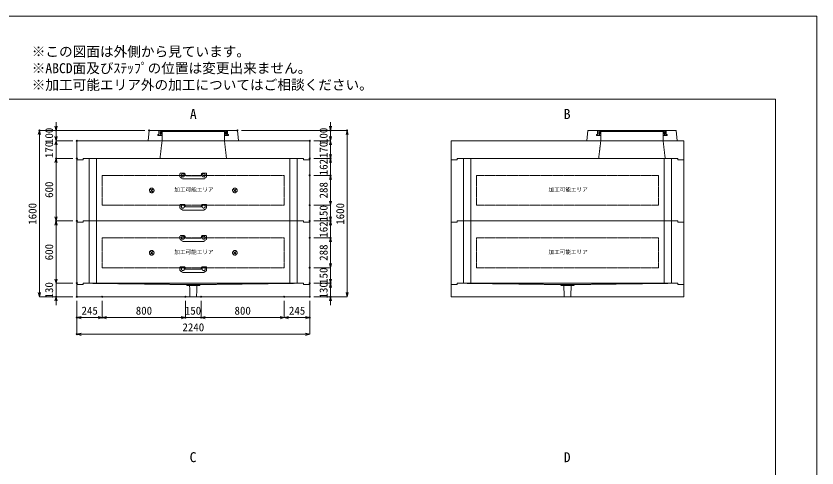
# Model space of a CAD drawing. Units: millimetres, scale not verified. Extents: x -5940 to 5940, y -4200 to 4200.
# Drawn here: x -1765 to 5940, y -146 to 4200 of the extents above; entities that cross this region are included whole.
import ezdxf
from ezdxf.enums import TextEntityAlignment as Align

# ---------------------------------------------------------------- set-up
doc = ezdxf.new("R2010")
doc.units = ezdxf.units.MM
doc.header["$LTSCALE"] = 20
doc.header["$PDMODE"] = 32
doc.header["$PDSIZE"] = 10
doc.linetypes.add('LONG_DASHED1', pattern=[7, 6, -1])
doc.linetypes.add('LONG_DOUBLE_CHAIN', pattern=[21.8, 18, -1, 0.6, -0.6, 0.6, -1])
for name, color, linetype, lineweight in [('0-0_D-TTL', 7, 'Continuous', 9), ('0-1_Defpoints', 7, 'Continuous', 9), ('0-3_D-TTL-TXT', 7, 'Continuous', 9), ('0-4_D-STR-TXT', 7, 'Continuous', 9), ('0-5_D-STR-DIM', 3, 'Continuous', 9), ('0-6_0', 7, 'Continuous', 9), ('0-7_D-STR', 7, 'Continuous', 9), ('0-9_D-STR-STR4', 134, 'LONG_DASHED1', 9), ('0-A_D-STR-STR3', 2, 'LONG_DASHED1', 9), ('0-B_D-STR-STR5', 1, 'LONG_DOUBLE_CHAIN', 9)]:
    doc.layers.add(name, color=color, linetype=linetype, lineweight=lineweight)
doc.styles.add('ＭＳ ゴシック', font='')
doc.styles.get('ＭＳ ゴシック').set_extended_font_data('MS Gothic')

# ---------------------------------------------------------------- blocks, each defined once
blk = doc.blocks.new('A$C4DE05FD1')
at = {"layer": '0-0_D-TTL', "color": 134}
for p, q in [((4000, 76000), (114800, 76000)), ((114800, 76000), (114800, 4000))]:
    blk.add_line(p, q, dxfattribs=at)
at = {"layer": '0-1_Defpoints', "color": 134}
for p, q in [((0, 84000), (118800, 84000)), ((118800, 84000), (118800, 0))]:
    blk.add_line(p, q, dxfattribs=at)
at = {"layer": '0-3_D-TTL-TXT', "style": 'ＭＳ ゴシック'}
for s, p in [('※この図面は外側から見ています。', (43260.9, 79815.7)), ('※ABCD面及びｽﾃｯﾌﾟの位置は変更出来ません。', (43260.9, 78215.7)), ('※加工可能エリア外の加工についてはご相談ください。', (43260.9, 76615.7))]:
    blk.add_text(s, height=962.2, dxfattribs=at).set_placement(p, align=Align.BOTTOM_LEFT)
blk = doc.blocks.new('_Open30')
at = {"layer": '0-6_0'}
blk.add_line((0, 0), (-20, 0), dxfattribs=at)
blk.add_lwpolyline([(-20, 5.36), (0, 0), (-20, -5.36)], dxfattribs=at)
blk = doc.blocks.new('A$C31CA379A')
at = {"layer": '0-4_D-STR-TXT', "style": 'ＭＳ ゴシック'}
for s, p in [('A', (-325.9, -2190.5)), ('B', (35638.6, -2190.5)), ('C', (-351.4, -35190.5)), ('D', (35638.6, -35190.5))]:
    blk.add_text(s, height=962.2, dxfattribs=at).set_placement(p, align=Align.BOTTOM_LEFT)
blk = doc.blocks.new('A$C17EB7B83')
at = {"layer": '0-7_D-STR'}
for p, q in [((-22400, 3400), (22400, 3400)), ((-22400, 3400), (-22400, -240)), ((22400, 3400), (22400, -240)), ((-21200, 0), (21200, 0))]:
    blk.add_line(p, q, dxfattribs=at)
at = {"layer": '0-7_D-STR', "linetype": 'LONG_DASHED1'}
for p, q in [((-6000, 3400), (-6400, 0)), ((6000, 3400), (6400, 0))]:
    blk.add_line(p, q, dxfattribs=at)
at = {"layer": '0-7_D-STR'}
for points in [[(-22400, -240), (-21200, -240), (-21200, 0)], [(22400, -240), (21200, -240), (21200, 0)]]:
    blk.add_lwpolyline(points, dxfattribs=at)
blk = doc.blocks.new('A$C576B1677')
at = {"layer": '0-7_D-STR'}
for p, q in [((-22400, 3400), (22400, 3400)), ((-22400, 3400), (-22400, -240)), ((22400, 3400), (22400, -240)), ((-21200, 0), (21200, 0))]:
    blk.add_line(p, q, dxfattribs=at)
at = {"layer": '0-7_D-STR', "linetype": 'LONG_DASHED1'}
for p, q in [((6400, 3400), (6000, 0)), ((18400, 3400), (18800, 0))]:
    blk.add_line(p, q, dxfattribs=at)
at = {"layer": '0-7_D-STR'}
for points in [[(-22400, -240), (-21200, -240), (-21200, 0)], [(22400, -240), (21200, -240), (21200, 0)]]:
    blk.add_lwpolyline(points, dxfattribs=at)
blk = doc.blocks.new('A$C019679C0')
at = {"layer": '0-7_D-STR'}
for p, q in [((-8700, 0), (-8500, 2000)), ((8500, 2000), (-8500, 2000)), ((8700, 0), (8500, 2000)), ((-8700, 0), (8700, 0))]:
    blk.add_line(p, q, dxfattribs=at)
at = {"layer": '0-7_D-STR', "linetype": 'LONG_DASHED1'}
for p, q in [((-6000, 0), (-6000, 1800)), ((6000, 1800), (6000, 0))]:
    blk.add_line(p, q, dxfattribs=at)
at = {"layer": '0-9_D-STR-STR4'}
for points in [[(-6600, 2000), (-6600, 1200), (-6800, 1200), (-6800, 1000), (-6000, 1000)], [(-6000, 1800), (-6200, 1800), (-6200, 1200), (-6400, 1200), (-6400, 2000)], [(-6000, 1800), (6000, 1800), (6200, 1800)], [(6600, 2000), (6600, 1200), (6800, 1200), (6800, 1000), (6000, 1000)], [(6200, 1800), (6200, 1200), (6400, 1200), (6400, 2000)]]:
    blk.add_lwpolyline(points, dxfattribs=at)
blk = doc.blocks.new('A$C539D7795')
at = {"layer": '0-7_D-STR'}
for p, q in [((-21200, -240), (-21200, 0)), ((21200, 0), (-21200, 0)), ((-22400, -240), (-21200, -240)), ((22400, -240), (22400, -2600))]:
    blk.add_line(p, q, dxfattribs=at)
at = {"layer": '0-7_D-STR', "linetype": 'LONG_DASHED1'}
for p, q in [((-1400, -240), (-20000, 0)), ((1400, -240), (20000, 0)), ((-1200, -420), (-1400, -240)), ((1400, -240), (-1400, -240)), ((1200, -420), (-1200, -420)), ((-635.4, -2600), (-705, -420)), ((635.4, -2600), (705, -420)), ((1200, -420), (1400, -240))]:
    blk.add_line(p, q, dxfattribs=at)
at = {"layer": '0-7_D-STR'}
for points in [[(22400, -240), (21200, -240), (21200, 0)], [(-22400, -240), (-22400, -2600), (22400, -2600)]]:
    blk.add_lwpolyline(points, dxfattribs=at)
blk = doc.blocks.new('A$C27844A11')
at = {"layer": '0-A_D-STR-STR3'}
for p, q in [((-2560, 1000), (-2560, 453.5)), ((-2515.5, 370.3), (-2060.4, 33.6)), ((-2460, 1100), (-1758.4, 1100)), ((1949.4, 0), (-1949.4, 0)), ((-1559.2, 917.4), (-1542, 721.3)), ((1442.4, 630), (-1442.4, 630)), ((1559.2, 917.4), (1542, 721.3)), ((2460, 1100), (1758.4, 1100)), ((2515.5, 370.3), (2060.4, 33.6)), ((2560, 1000), (2560, 453.5))]:
    blk.add_line(p, q, dxfattribs=at)
for centre in [(-2000, 700), (2000, 700)]:
    blk.add_circle(centre, 300, dxfattribs=at)
for centre, radius, start, end in [((-2460, 1000), 100, 90, 180), ((-2460, 453.5), 100, 180, 236.30993), ((-1949.4, 200), 200, 236.30993, 270), ((-1758.4, 900), 200, 5, 90), ((-1442.4, 730), 100, 185, 270), ((1442.4, 730), 100, 270, 355), ((1758.4, 900), 200, 90, 175), ((1949.4, 200), 200, 270, 303.69007), ((2460, 1000), 100, 0, 90), ((2460, 453.5), 100, 303.69007, 0)]:
    blk.add_arc(centre, radius, start, end, dxfattribs=at)
blk = doc.blocks.new('A$C35201968')
at = {"layer": '0-7_D-STR'}
for p, q in [((-21200, 0), (21200, 0)), ((-22400, -240), (-22400, -12240)), ((22400, -240), (22400, -12240)), ((-21200, -12000), (21200, -12000))]:
    blk.add_line(p, q, dxfattribs=at)
at = {"layer": '0-7_D-STR', "linetype": 'LONG_DASHED1'}
for p, q in [((-20000, -12000), (-20000, 0)), ((-18600, -12000), (-18600, 0)), ((18600, -12000), (18600, 0)), ((20000, -12000), (20000, 0))]:
    blk.add_line(p, q, dxfattribs=at)
at = {"layer": '0-7_D-STR'}
for points in [[(-22400, -240), (-21200, -240), (-21200, 0)], [(22400, -240), (21200, -240), (21200, 0)], [(-22400, -12240), (-21200, -12240), (-21200, -12000)], [(22400, -12240), (21200, -12240), (21200, -12000)]]:
    blk.add_lwpolyline(points, dxfattribs=at)
at = {"layer": '0-B_D-STR-STR5'}
for p, q in [((17500, -3240), (17500, -9000)), ((17500, -9000), (-17500, -9000))]:
    blk.add_line(p, q, dxfattribs=at)
blk.add_lwpolyline([(17500, -3240), (-17500, -3240), (-17500, -9000)], dxfattribs=at)
blk = doc.blocks.new('A$C1C640AAB')
at = {"layer": '0-B_D-STR-STR5'}
for p, q in [((-318.2, -318.2), (318.2, 318.2)), ((-318.2, 318.2), (318.2, -318.2))]:
    blk.add_line(p, q, dxfattribs=at)
blk.add_circle((0, 0), 450, dxfattribs=at)
blk = doc.blocks.new('A$Cf0885e65')
at = {"layer": '0-7_D-STR'}
blk.add_blockref('A$C35201968', (0, 0), dxfattribs=at)
at = {"layer": '0-B_D-STR-STR5'}
for p in [(-8000, -6140), (8000, -6140)]:
    blk.add_blockref('A$C1C640AAB', p, dxfattribs=at)

msp = doc.modelspace()

# ---------------------------------------------------------------- linework, layer by layer
at = {"layer": '0-1_Defpoints'}
for p in [(-1540, 3100), (-1380, 3100), (-485, 3100), (365, 3100), (1260, 3100), (1420, 3100), (-1180, 3000), (1060, 3000), (-1380, 2830), (-1180, 2830), (1060, 2830), (1260, 2830), (1060, 2668), (1260, 2668), (1060, 2380), (-1380, 2230), (-1180, 2230), (1060, 2230), (1260, 2230), (1060, 2068), (1260, 2068), (1060, 1780), (-1180, 1630), (1060, 1630), (1260, 1630), (-1380, 1500), (-1180, 1500), (-1180, 1500), (-935, 1500), (-135, 1500), (15, 1500), (815, 1500), (1060, 1500), (1060, 1500), (1260, 1500), (-1180, 1300), (-935, 1300), (-135, 1300), (15, 1300), (1060, 1300), (-1180, 1140)]:
    msp.add_point(p, dxfattribs=at)
at = {"layer": '0-5_D-STR-DIM'}
for p, q in [((-1380, 3140), (-1380, 3180)), ((1260, 3140), (1260, 3180)), ((-525, 3100), (-1540, 3100)), ((-525, 3100), (-1380, 3100)), ((-1380, 3000), (-1380, 3100)), ((405, 3100), (1260, 3100)), ((405, 3100), (1420, 3100)), ((1260, 3000), (1260, 3100)), ((-1540, 1540), (-1540, 3060)), ((-1380, 3040), (-1380, 3080)), ((1260, 3040), (1260, 3080)), ((1420, 1540), (1420, 3060)), ((-1220, 3000), (-1380, 3000)), ((-1380, 3000), (-1380, 2830)), ((-1220, 3000), (-1380, 3000)), ((-1380, 2960), (-1380, 2920)), ((1100, 3000), (1260, 3000)), ((1100, 3000), (1260, 3000)), ((1260, 3000), (1260, 2830)), ((1260, 2960), (1260, 2920)), ((1260, 2870), (1260, 2910)), ((-1220, 2830), (-1380, 2830)), ((-1220, 2830), (-1380, 2830)), ((-1380, 2790), (-1380, 2750)), ((-1380, 2270), (-1380, 2790)), ((1100, 2830), (1260, 2830)), ((1100, 2830), (1260, 2830)), ((1260, 2668), (1260, 2830)), ((1260, 2790), (1260, 2750)), ((1100, 2668), (1260, 2668)), ((1100, 2668), (1260, 2668)), ((1260, 2628), (1260, 2588)), ((1260, 2420), (1260, 2628)), ((1260, 2420), (1260, 2460)), ((1100, 2380), (1260, 2380)), ((1100, 2380), (1260, 2380)), ((1260, 2380), (1260, 2230)), ((1260, 2270), (1260, 2310)), ((-1220, 2230), (-1380, 2230)), ((-1220, 2230), (-1380, 2230)), ((-1380, 1670), (-1380, 2190)), ((1100, 2230), (1260, 2230)), ((1100, 2230), (1260, 2230)), ((1260, 2068), (1260, 2230)), ((1260, 2190), (1260, 2150)), ((1100, 2068), (1260, 2068)), ((1100, 2068), (1260, 2068)), ((1260, 1820), (1260, 2028)), ((1260, 2028), (1260, 1988)), ((1260, 1820), (1260, 1860)), ((1100, 1780), (1260, 1780)), ((1100, 1780), (1260, 1780)), ((1260, 1780), (1260, 1630)), ((-1380, 1670), (-1380, 1710)), ((1260, 1670), (1260, 1710)), ((-1220, 1630), (-1380, 1630)), ((-1220, 1630), (-1380, 1630)), ((-1380, 1630), (-1380, 1500)), ((1100, 1630), (1260, 1630)), ((1100, 1630), (1260, 1630)), ((1260, 1630), (1260, 1500)), ((1260, 1590), (1260, 1550)), ((-1220, 1500), (-1540, 1500)), ((-1220, 1500), (-1380, 1500)), ((1100, 1500), (1260, 1500)), ((1100, 1500), (1420, 1500)), ((-1380, 1460), (-1380, 1420)), ((-1180, 1460), (-1180, 1140)), ((-1180, 1460), (-1180, 1300)), ((-935, 1460), (-935, 1300)), ((-935, 1460), (-935, 1300)), ((-135, 1460), (-135, 1300)), ((-135, 1460), (-135, 1300)), ((15, 1460), (15, 1300)), ((15, 1460), (15, 1300)), ((815, 1460), (815, 1300)), ((815, 1460), (815, 1300)), ((1060, 1460), (1060, 1300)), ((1060, 1460), (1060, 1140)), ((1260, 1460), (1260, 1420)), ((-975, 1300), (-1140, 1300)), ((-175, 1300), (-895, 1300)), ((-175, 1300), (-215, 1300)), ((15, 1300), (-135, 1300)), ((775, 1300), (55, 1300)), ((55, 1300), (95, 1300)), ((855, 1300), (1020, 1300)), ((1020, 1140), (-1140, 1140))]:
    msp.add_line(p, q, dxfattribs=at)

# ---------------------------------------------------------------- block references
at = {"layer": '0-0_D-TTL', "xscale": 0.1, "yscale": 0.1}
msp.add_blockref('A$C4DE05FD1', (-5940, -4200), dxfattribs=at)
at = {"layer": '0-4_D-STR-TXT', "xscale": 0.1, "yscale": 0.1}
msp.add_blockref('A$C31CA379A', (-60, 3400), dxfattribs=at)
at = {"layer": '0-5_D-STR-DIM', "xscale": 2, "yscale": 2}
for p, rotation in [((-1540, 3100), 90), ((-1380, 3100), 270), ((1260, 3100), 270), ((1420, 3100), 90), ((-1380, 3000), 270), ((1260, 3000), 270), ((-1380, 3000), 90), ((1260, 3000), 90), ((1260, 2830), 270), ((-1380, 2830), 90), ((-1380, 2830), 90), ((1260, 2830), 90), ((1260, 2668), 90), ((1260, 2668), 90), ((1260, 2380), 270), ((1260, 2380), 270), ((-1380, 2230), 270), ((1260, 2230), 270), ((-1380, 2230), 90), ((1260, 2230), 90), ((1260, 2068), 90), ((1260, 2068), 90), ((1260, 1780), 270), ((1260, 1780), 270), ((-1380, 1630), 270), ((-1380, 1630), 270), ((1260, 1630), 270), ((1260, 1630), 90), ((-1540, 1500), 270), ((-1380, 1500), 90), ((1260, 1500), 90), ((1420, 1500), 270), ((-1180, 1300), 180), ((-935, 1300), 180), ((15, 1300), 180), ((15, 1300), 180), ((815, 1300), 180), ((-1180, 1140), 180)]:
    msp.add_blockref('_Open30', p, dxfattribs=dict(at, rotation=rotation))
at = {"layer": '0-5_D-STR-DIM'}
for name, p, xscale, yscale in [('A$C539D7795', (-60, 1630), 0.05, 0.05), ('A$C539D7795', (3540, 1630), 0.05, 0.05), ('_Open30', (-935, 1300), 2, 2), ('_Open30', (-135, 1300), 2, 2), ('_Open30', (-135, 1300), 2, 2), ('_Open30', (815, 1300), 2, 2), ('_Open30', (1060, 1300), 2, 2), ('_Open30', (1060, 1140), 2, 2)]:
    msp.add_blockref(name, p, dxfattribs=dict(at, xscale=xscale, yscale=yscale))
at = {"layer": '0-7_D-STR', "xscale": 0.05, "yscale": 0.05}
for name, p in [('A$C019679C0', (-60, 3000)), ('A$C019679C0', (4160, 3000)), ('A$C17EB7B83', (-60, 2830)), ('A$C576B1677', (3540, 2830)), ('A$Cf0885e65', (-60, 2830)), ('A$C35201968', (3540, 2830)), ('A$Cf0885e65', (-60, 2230)), ('A$C35201968', (3540, 2230))]:
    msp.add_blockref(name, p, dxfattribs=at)
at = {"layer": '0-A_D-STR-STR3', "xscale": 0.05, "yscale": 0.05}
for p in [(-60, 2633), (-60, 2333), (-60, 2033), (-60, 1733)]:
    msp.add_blockref('A$C27844A11', p, dxfattribs=at)

# ---------------------------------------------------------------- texts
at = {"layer": '0-5_D-STR-DIM', "style": 'ＭＳ ゴシック'}
for s, p in [('100', (-1385.2, 2968.96)), ('100', (1254.8, 2968.96)), ('170', (-1385.2, 2833.96)), ('170', (1254.8, 2833.96)), ('162', (1254.8, 2668.8)), ('600', (-1385.2, 2451.2)), ('288', (1254.8, 2446.2)), ('1600', (-1545.2, 2192.96)), ('1600', (1414.8, 2192.96)), ('150', (1254.8, 2223.96)), ('162', (1254.8, 2068.8)), ('600', (-1385.2, 1851.2)), ('288', (1254.8, 1846.2)), ('150', (1254.8, 1623.96)), ('130', (-1385.2, 1483.96)), ('130', (1254.8, 1483.96))]:
    msp.add_text(s, height=76.98, rotation=90, dxfattribs=at).set_placement(p, align=Align.BOTTOM_LEFT)
for s, p in [('245', (-1134.86, 1305.2)), ('800', (-613.2, 1305.2)), ('150', (-141.04, 1305.2)), ('800', (336.8, 1305.2)), ('245', (860.14, 1305.2)), ('2240', (-164.4, 1145.2))]:
    msp.add_text(s, height=76.98, dxfattribs=at).set_placement(p, align=Align.BOTTOM_LEFT)
at = {"layer": '0-B_D-STR-STR5', "style": 'ＭＳ ゴシック'}
for p in [(-241.7, 2499.98), (3358.3, 2499.98), (-241.7, 1899.98), (3358.3, 1899.98)]:
    msp.add_text('加工可能エリア', height=38.42, dxfattribs=at).set_placement(p, align=Align.BOTTOM_LEFT)

doc.saveas('drawing.dxf')
